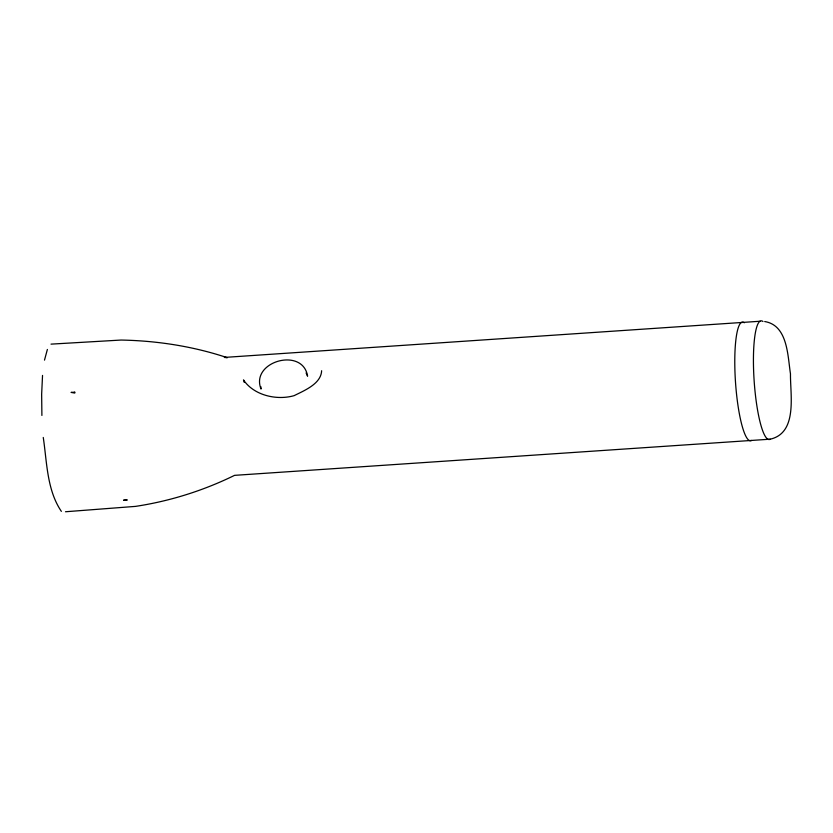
<?xml version="1.0" encoding="UTF-8"?>
<svg xmlns="http://www.w3.org/2000/svg" width="833" height="833" viewBox="0 0 833 833"><rect width="100%" height="100%" fill="white"/><g stroke="black" fill="none" stroke-linecap="round" stroke-linejoin="round"><path stroke-width="1.25" d="M42.535 375.412L41.65 394.29L41.9 415.448M44.493 360.127L47.377 349.454M65.484 511.754L135.467 506.391C169.838 501.195 203.367 490.647 234.573 475.351L770.244 439.178C797.993 432.868 790.132 394.405 790.475 373.861C787.643 355.868 787.851 325.359 764.715 321.538M760.06 321.246L224.389 357.419L227.294 357.69C193.089 346.289 157.083 340.728 121.077 340.051L51.011 344.133M61.361 511.368C46.856 489.981 46.981 462.232 43.264 437.46M306.096 372.913L307.585 376.204C302.91 346.549 249.994 361.449 261.031 389.053L260.833 386.637M244.215 382.337L243.486 379.91C253.878 395.383 276.608 400.652 294.122 395.654C304.16 390.615 321.101 383.867 321.632 370.727M770.244 439.178A59.476 11.027 86.1 0 1 754.032 379.15A59.476 11.027 86.1 0 1 762.966 321.517M751.595 440.438A59.476 11.027 86.1 0 1 735.383 380.41A59.476 11.027 86.1 0 1 744.317 322.777M127.043 499.977L123.638 500.227L127.043 499.977M74.751 392.176L71.065 392.405L74.762 393.072L74.751 392.176"/></g></svg>
